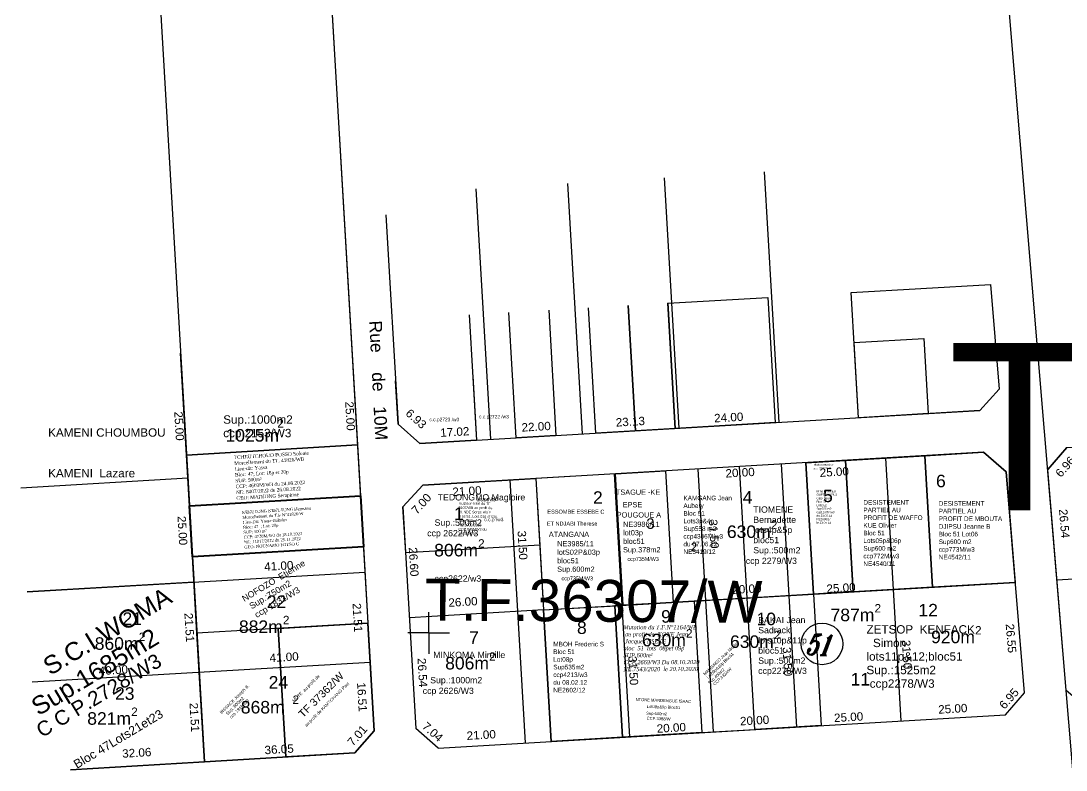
# Model space of a CAD drawing. Header units: millimetres. Extents: x 590121 to 927379, y 438565 to 1441738.
# Drawn here: x 924502.4 to 924752.5, y 1441067.2 to 1441246.4 of the extents above; entities that cross this region are included whole.
import ezdxf

# ---------------------------------------------------------------- set-up
doc = ezdxf.new("R2010")
doc.units = ezdxf.units.MM
doc.header["$LTSCALE"] = 10
doc.layers.add('end maj 26 02 2021', color=30, linetype='Continuous')
doc.layers.add('MAJ SEP 2021', color=6, linetype='Continuous')
doc.styles.add('FONT2', font='romant.shx', dxfattribs={"width": 0.7, "oblique": 18, "height": 3})
doc.styles.get("Standard").update_dxf_attribs({"font": 'arial.ttf'})
doc.styles.add('Times 1.0', font='times.ttf', dxfattribs={"width": 0.99, "height": 1})

msp = doc.modelspace()

# ---------------------------------------------------------------- linework, layer by layer
at = {"flags": 128}
msp.add_lwpolyline([(924582.96, 1441144.96), (924583.67, 1441132.79), (924542.74, 1441130.39), (924542.03, 1441142.56)], close=True, dxfattribs=at)
at = {"color": 6, "lineweight": 40, "flags": 128}
msp.add_lwpolyline([(924583.67, 1441132.77), (924584.38, 1441120.6), (924543.45, 1441118.2), (924542.74, 1441130.37)], close=True, dxfattribs=at)
at = {"layer": 'end maj 26 02 2021', "color": 3, "linetype": 'ByBlock'}
for p, q in [((924777.07, 1440793.31), (924730.31, 1441351.99)), ((924573.99, 1441298.24), (924584.38, 1441120.6)), ((924589.76, 1441199.98), (924592.69, 1441149.93)), ((924581.53, 1441169.31), (924582.96, 1441144.96)), ((924597.87, 1441145.34), (924731.9, 1441153.18)), ((924592.69, 1441149.93), (924597.87, 1441145.34)), ((924582.96, 1441144.96), (924584.38, 1441120.6)), ((924732.74, 1441143.21), (924598.55, 1441135.36)), ((924738.14, 1441138.54), (924732.74, 1441143.21)), ((924742.57, 1441085.65), (924738.14, 1441138.54)), ((924598.55, 1441135.36), (924593.84, 1441130.17)), ((924593.84, 1441130.17), (924596.95, 1441077.13)), ((924584.38, 1441120.6), (924543.45, 1441118.2)), ((924543.45, 1441118.2), (924546.32, 1441069.17)), ((924737.99, 1441080.41), (924742.57, 1441085.65)), ((924602.23, 1441072.47), (924737.99, 1441080.41)), ((924602.23, 1441072.47), (924596.95, 1441077.13)), ((924546.32, 1441069.17), (924514.32, 1441067.26))]:
    msp.add_line(p, q, dxfattribs=at)
at = {"layer": 'end maj 26 02 2021', "color": 7, "linetype": 'ByBlock', "lineweight": 25}
for p, q in [((924573.99, 1441298.24), (924586.96, 1441076.57)), ((924574.69, 1441286.22), (924586.96, 1441076.57)), ((924533.86, 1441282.16), (924546.32, 1441069.17)), ((924659.91, 1441148.97), (924656.41, 1441208.86)), ((924683.87, 1441150.37), (924680.37, 1441210.27)), ((924614.86, 1441146.33), (924611.35, 1441206.23)), ((924636.82, 1441147.62), (924633.32, 1441207.51)), ((924713.03, 1441078.95), (924709.35, 1441141.84)), ((924668.11, 1441076.32), (924664.43, 1441139.21)), ((924688.08, 1441077.49), (924684.4, 1441140.38)), ((924752.55, 1441086.23), (924748.13, 1441139.13)), ((924502.42, 1441134.74), (924542.35, 1441137.08)), ((924623.19, 1441073.69), (924619.51, 1441136.59)), ((924648.14, 1441075.15), (924644.46, 1441138.05)), ((924503.88, 1441109.79), (924584.74, 1441114.52)), ((924627.48, 1441105.5), (924740.35, 1441112.1)), ((924600, 1441100), (924600, 1441105)), ((924600, 1441100), (924595, 1441100)), ((924600, 1441100), (924600, 1441095)), ((924600, 1441100), (924605, 1441100)), ((924505.14, 1441088.31), (924586, 1441093.04)), ((924514.32, 1441067.26), (924582.31, 1441071.32))]:
    msp.add_line(p, q, dxfattribs=at)
at = {"layer": 'end maj 26 02 2021', "linetype": 'ByBlock'}
for p, q in [((924657.21, 1441178.96), (924658.96, 1441148.92)), ((924609.69, 1441176.08), (924611.44, 1441146.13)), ((924620.95, 1441146.69), (924619.19, 1441176.64)), ((924628.7, 1441177.19), (924630.45, 1441147.25)), ((924639.95, 1441147.8), (924638.2, 1441177.75)), ((924649.46, 1441148.36), (924647.71, 1441178.3)), ((924647.71, 1441178.3), (924649.46, 1441148.36)), ((924542.03, 1441142.56), (924540.6, 1441166.92)), ((924610.55, 1441161.41), (924611.44, 1441146.13)), ((924592.69, 1441149.93), (924592.08, 1441160.32)), ((924597.87, 1441145.34), (924592.69, 1441149.93)), ((924649.46, 1441148.36), (924639.95, 1441147.8)), ((924658.96, 1441148.92), (924649.46, 1441148.36)), ((924611.44, 1441146.13), (924597.87, 1441145.34)), ((924611.44, 1441146.13), (924620.95, 1441146.69)), ((924630.45, 1441147.25), (924620.95, 1441146.69)), ((924582.96, 1441144.96), (924542.03, 1441142.56)), ((924752.7, 1441144.38), (924748.13, 1441139.13)), ((924543.45, 1441118.2), (924542.03, 1441142.56)), ((924699.69, 1441141.28), (924701.53, 1441109.83)), ((924676.18, 1441108.35), (924674.34, 1441139.79)), ((924690.19, 1441140.72), (924692.03, 1441109.28)), ((924626.57, 1441121.03), (924627.48, 1441105.5)), ((924584.38, 1441120.6), (924543.45, 1441118.2)), ((924584.38, 1441120.6), (924585.45, 1441102.35)), ((924543.81, 1441112.12), (924503.88, 1441109.79)), ((924543.81, 1441112.12), (924546.32, 1441069.17)), ((924740.35, 1441112.1), (924701.53, 1441109.83)), ((924692.03, 1441109.28), (924676.18, 1441108.35)), ((924678.02, 1441076.9), (924676.18, 1441108.35)), ((924701.53, 1441109.83), (924692.03, 1441109.28)), ((924692.03, 1441109.28), (924693.87, 1441077.83)), ((924627.48, 1441105.5), (924595.39, 1441103.62)), ((924627.48, 1441105.5), (924629.32, 1441074.05)), ((924585.45, 1441102.35), (924544.52, 1441099.95)), ((924585.45, 1441102.35), (924586.96, 1441076.57)), ((924586.96, 1441076.57), (924582.31, 1441071.32)), ((924693.87, 1441077.83), (924678.02, 1441076.9)), ((924546.32, 1441069.17), (924514.32, 1441067.26))]:
    msp.add_line(p, q, dxfattribs=at)
at = {"layer": 'end maj 26 02 2021', "color": 7, "linetype": 'ByBlock', "ltscale": 14}
for p, q in [((924752.7, 1441144.38), (924748.13, 1441139.13)), ((924750.34, 1441112.69), (924970.02, 1441125.54))]:
    msp.add_line(p, q, dxfattribs=at)
at = {"layer": 'end maj 26 02 2021', "color": 2, "linetype": 'ByBlock'}
for p, q in [((924543.45, 1441118.2), (924584.38, 1441120.6)), ((924544.52, 1441099.95), (924543.45, 1441118.2)), ((924546.32, 1441069.17), (924544.52, 1441099.95)), ((924582.31, 1441071.32), (924546.32, 1441069.17))]:
    msp.add_line(p, q, dxfattribs=at)
at = {"layer": 'end maj 26 02 2021', "linetype": 'ByBlock', "ltscale": 0.0014}
for p, q in [((924676.18, 1441108.35), (924663.5, 1441107.61)), ((924663.5, 1441107.61), (924644.49, 1441106.49)), ((924644.49, 1441106.49), (924646.32, 1441075.05)), ((924663.5, 1441107.61), (924665.34, 1441076.16)), ((924563.98, 1441101.09), (924565.79, 1441070.33)), ((924646.32, 1441075.05), (924665.34, 1441076.16)), ((924665.34, 1441076.16), (924678.02, 1441076.9))]:
    msp.add_line(p, q, dxfattribs=at)
at = {"layer": 'end maj 26 02 2021', "linetype": 'ByBlock', "flags": 128}
msp.add_lwpolyline([(924734.39, 1441183.38), (924736.48, 1441158.34), (924731.9, 1441153.18), (924702.84, 1441151.48), (924701.09, 1441181.43)], close=True, dxfattribs=at)
at = {"layer": 'end maj 26 02 2021', "linetype": 'ByBlock', "ltscale": 0.0014, "flags": 128}
for points in [[(924681.17, 1441180.26), (924682.92, 1441150.31), (924658.96, 1441148.92), (924657.21, 1441178.86)], [(924718.71, 1441142.39), (924720.55, 1441110.94), (924701.53, 1441109.83), (924699.69, 1441141.28)], [(924732.74, 1441143.21), (924738.14, 1441138.54), (924740.35, 1441112.1), (924720.55, 1441110.94), (924718.71, 1441142.39)], [(924656.64, 1441138.76), (924658.48, 1441107.31), (924646.5, 1441106.61), (924644.66, 1441138.06)]]:
    msp.add_lwpolyline(points, close=True, dxfattribs=at)
at = {"layer": 'end maj 26 02 2021', "color": 3, "linetype": 'ByBlock', "lineweight": -3, "ltscale": 0.0014, "flags": 128}
for points in [[(924817.33, 1441148.16), (924819.23, 1441116.72), (924839.19, 1441117.89), (924841.03, 1441086.44), (924757.94, 1441081.58), (924752.55, 1441086.23), (924748.13, 1441139.13), (924752.7, 1441144.38)], [(924663.5, 1441107.61), (924665.34, 1441076.16), (924646.33, 1441075.05), (924644.49, 1441106.49)]]:
    msp.add_lwpolyline(points, close=True, dxfattribs=at)
at = {"layer": 'end maj 26 02 2021', "color": 150, "linetype": 'ByBlock', "lineweight": -3, "ltscale": 0.0014, "flags": 128}
msp.add_lwpolyline([(924699.69, 1441141.28), (924701.53, 1441109.91), (924692.03, 1441109.28), (924690.19, 1441140.72)], close=True, dxfattribs=at)
at = {"layer": 'end maj 26 02 2021', "color": 3, "flags": 128}
msp.add_lwpolyline([(924625.64, 1441136.94), (924626.57, 1441121.03), (924594.49, 1441119.15), (924593.84, 1441130.17), (924598.55, 1441135.36)], close=True, dxfattribs=at)
at = {"layer": 'end maj 26 02 2021', "linetype": 'ByBlock', "flags": 128}
msp.add_lwpolyline([(924625.64, 1441136.94), (924626.57, 1441121.03), (924594.49, 1441119.15)], dxfattribs=at)
at = {"layer": 'end maj 26 02 2021', "linetype": 'ByBlock', "ltscale": 0.0014, "flags": 128}
for points in [[(924644.66, 1441138.05), (924625.64, 1441136.94), (924627.48, 1441105.5), (924646.3, 1441106.6), (924644.66, 1441138.05)], [(924644.49, 1441106.49), (924646.33, 1441075.05), (924629.32, 1441074.05), (924627.48, 1441105.5), (924644.49, 1441106.49)]]:
    msp.add_lwpolyline(points, dxfattribs=at)
at = {"layer": 'end maj 26 02 2021', "color": 3, "linetype": 'ByBlock', "flags": 128}
msp.add_lwpolyline([(924585.45, 1441102.35), (924544.52, 1441099.95), (924546.32, 1441069.17), (924582.31, 1441071.32), (924586.96, 1441076.57), (924585.45, 1441102.35)], dxfattribs=at)
at = {"layer": 'end maj 26 02 2021', "color": 3, "linetype": 'ByBlock', "lineweight": -3, "ltscale": 0.0014, "flags": 128}
msp.add_lwpolyline([(924563.98, 1441101.09), (924585.45, 1441102.35), (924586.96, 1441076.57), (924582.31, 1441071.32), (924565.79, 1441070.33), (924563.98, 1441101.09)], dxfattribs=at)
at = {"layer": 'end maj 26 02 2021', "color": 7, "linetype": 'ByBlock', "lineweight": 25}
msp.add_circle((924694.11, 1441097.38), 4.98, dxfattribs=at)
at = {"layer": 'MAJ SEP 2021', "color": 6, "linetype": 'ByBlock', "lineweight": -3, "ltscale": 0.0014, "flags": 128}
msp.add_lwpolyline([(924718.43, 1441170.42), (924719.48, 1441152.45), (924702.84, 1441151.48), (924701.79, 1441169.45)], close=True, dxfattribs=at)

# ---------------------------------------------------------------- texts
at = {"insert": (924553.35, 1441142.39), "char_height": 0.8365, "width": 28.9269, "attachment_point": 1, "rotation": 3.5089}
msp.add_mtext('{\\fTimes New Roman|b0|i0|c0|p18;TCHEUTCHOUO FOSSO Solenie\\P\\C1;Morcellement du TF. 41826/WB\\P\\C256;Lieu-dit: Yassa\\PBloc: 47; Lot: 18p et 20p\\C1;\\P\\C256;SUP: 500m²\\PCCP: 4603M/W3 du 24.08.2022\\PNE: 8407/2022 du 26.08.2022\\PGEO: MADJONG Seraphine}', dxfattribs=at)
at = {"layer": 'end maj 26 02 2021', "color": 7, "linetype": 'ByBlock', "lineweight": 25}
for s, height, rotation, p in [('Rue    de   10M', 3, 272.9126, (924585.76, 1441174.64)), ('MAMBINGO Jean Nicolas', 0.7, 43.4674, (924666.08, 1441089.82)), ('Lot09p&10p Bloc51', 0.7, 43.4674, (924666.86, 1441088.99)), ('Sup.400m2', 0.7, 43.4674, (924667.22, 1441087.68)), ('CCP.3324/W', 0.7, 43.4674, (924668.42, 1441087.35)), ('NTONE MANDENGUE ISAAC', 0.7, 357.753, (924649.49, 1441083.74)), ('Sup.600m2', 0.7, 357.753, (924652.01, 1441080.45)), ('Lot08p&9p Bloc51', 0.7, 357.753, (924652.17, 1441082.08)), ('CCP.3388/W', 0.7, 357.753, (924652.14, 1441079.26))]:
    msp.add_text(s, height=height, rotation=rotation, dxfattribs=at).set_placement(p)
at = {"layer": 'end maj 26 02 2021', "color": 1, "linetype": 'ByBlock'}
msp.add_text('T.F. 34494/W', height=40, dxfattribs=at).set_placement((924724.29, 1441129.36))
at = {"layer": 'end maj 26 02 2021', "linetype": 'ByBlock'}
for s, height, p in [(' Sup.:1000m2', 2, (924550.05, 1441150.05)), ('c.c.p2723 /w3', 0.8281, (924600.16, 1441150.64)), ('c.c.p2722 /w3', 0.8281, (924612.03, 1441151.32)), ('KAMENI CHOUMBOU', 2, (924508.94, 1441146.94)), (' ccp 2153/W3', 2, (924550.05, 1441146.81)), ('KAMENI  Lazare', 2, (924508.94, 1441137.22)), ('ccp  2277/W3', 0.5, (924691.96, 1441139.1)), ('désistement de', 0.5, (924692.14, 1441140.04)), ('TSAGUE -KE ', 1.2548, (924644.78, 1441133.04)), ('TEDONGMO Magloire', 1.5, (924602.14, 1441131.69)), ('c.c.p /w3', 0.828, (924611.47, 1441131.49)), ('c.c.p /w3', 0.828, (924612.03, 1441131.67)), (' EPSE', 1.255, (924645.92, 1441130.04)), ('ESSOMBE ESSEBE C', 0.9554, (924628.38, 1441128.52)), (' POUGOUE A', 1.255, (924644.49, 1441127.61)), ('TIOMENE', 1.5, (924677.65, 1441128.76)), ('Sup.:500m2', 1.5, (924601.4, 1441125.65)), ('c.c.p /w3', 0.828, (924613.31, 1441126.72)), ('ET NDJABI Therese', 0.9554, (924628.27, 1441125.67)), ('NE3986/11', 1.255, (924646.49, 1441125.37)), ('Bernadette', 1.5, (924677.65, 1441126.33)), ('ccp 2622/W3', 1.5, (924599.63, 1441123.11)), ('ATANGANA', 1.255, (924628.73, 1441122.96)), ('lot03p', 1.255, (924646.49, 1441123.34)), ('lots4p&5p', 1.5, (924677.65, 1441123.9)), ('NE3985/11', 1.255, (924630.73, 1441120.71)), ('bloc51', 1.255, (924646.49, 1441121.3)), ('bloc51', 1.5, (924677.65, 1441121.47)), ('lotS02P&03p', 1.2548, (924630.73, 1441118.68)), ('Sup.378m2', 1.255, (924646.49, 1441119.27)), ('Sup.:500m2', 1.5, (924677.65, 1441119.04)), ('Sup.600m2', 1.255, (924630.73, 1441114.62)), ('bloc51', 1.255, (924630.73, 1441116.65)), ('ccp735M/W3', 0.923, (924647.54, 1441117.23)), ('ccp 2279/W3', 1.5, (924675.87, 1441116.5)), ('ccp735M/W3', 0.923, (924631.77, 1441112.58)), ('BAKAI Jean', 1.5, (924678.83, 1441102.34)), ('Sadrack', 1.5, (924678.83, 1441099.91)), ('ZETSOP  KENFACK', 2, (924704.74, 1441099.85)), ('lots10p&11p', 1.5, (924678.83, 1441097.48)), ('  Simon', 2, (924704.74, 1441096.61)), ('bloc51', 1.5, (924678.83, 1441095.05)), ('MINKOMA Mireille', 1.5, (924601.08, 1441093.99)), ('Sup.:500m2', 1.5, (924678.83, 1441092.62)), ('lots11p&12;bloc51', 2, (924704.74, 1441093.37)), ('ccp2278/W3', 1.5, (924678.83, 1441090.19)), ('Sup.:1525m2', 2, (924704.74, 1441090.13)), ('Sup.:1000m2', 1.5, (924600.34, 1441087.95)), (' ccp2278/W3', 2, (924704.74, 1441086.89)), ('ccp 2626/W3', 1.5, (924598.56, 1441085.41))]:
    msp.add_text(s, height=height, dxfattribs=at).set_placement(p)
at = {"layer": 'end maj 26 02 2021', "color": 7, "linetype": 'ByBlock', "lineweight": 25}
for s, height, p in [('2', 2, (924563.77, 1441149.12)), ('1025m', 3, (924551.38, 1441145.77)), ('6', 3, (924721.38, 1441134.84)), ('2', 3, (924639.3, 1441130.88)), ('4', 3, (924675.12, 1441130.94)), ('5', 3, (924694.36, 1441131.3)), ('1', 3, (924606.04, 1441127.04)), ('3', 2.51, (924652.07, 1441124.9)), ('2', 2, (924681.86, 1441124.82)), ('630m', 3, (924671.34, 1441122.71)), ('806m', 3, (924601.3, 1441118.31)), ('2', 2, (924611.82, 1441120.41)), ('2', 2, (924662.7, 1441119.56)), ('22', 3, (924561.24, 1441105.95)), ('787m', 3, (924696.15, 1441102.8)), ('2', 2, (924706.67, 1441104.9)), ('12', 3, (924717.17, 1441103.95)), ('21', 3, (924526.73, 1441101.92)), ('2', 2, (924565.11, 1441102.09)), ('9', 3, (924655.6, 1441102.45)), ('10', 3, (924678.43, 1441101.85)), ('882m', 3, (924554.59, 1441099.99)), ('8', 3, (924635.47, 1441099.75)), ('2', 2, (924661.57, 1441098.89)), ('2', 2, (924730.73, 1441099.64)), ('860m', 3, (924520.08, 1441095.96)), ('2', 2, (924530.61, 1441098.06)), ('7', 3, (924609.64, 1441097.35)), ('630m', 3, (924651.04, 1441096.79)), ('630m', 3, (924672.09, 1441096.41)), ('2', 2, (924682.62, 1441098.52)), ('920m', 3, (924720.2, 1441097.54)), ('806m', 3, (924603.93, 1441091.26)), ('2', 2, (924614.45, 1441093.36)), ('24', 3, (924561.69, 1441086.69)), ('11', 3, (924700.93, 1441087.42)), ('23', 3, (924524.94, 1441084)), ('868m', 3, (924555.04, 1441080.73)), ('2', 2, (924567.42, 1441083.02)), ('821m', 3, (924518.29, 1441078.04)), ('2', 2, (924528.81, 1441080.15))]:
    msp.add_text(s, height=height, dxfattribs=at).set_placement(p)
at = {"layer": 'end maj 26 02 2021', "color": 7, "linetype": 'ByBlock'}
msp.add_text('6.96', height=2, rotation=48.9076, dxfattribs=at).set_placement((924751.25, 1441137.05))
at = {"layer": 'end maj 26 02 2021', "linetype": 'ByBlock'}
for s, height, rotation, p in [('NOFOZO  Etienne', 1.5, 31.0512, (924555.88, 1441107.4)), (' Sup.:750m2', 1.5, 31.0512, (924557.13, 1441105.32)), (' ccp 1833/W3', 1.5, 31.0512, (924558.38, 1441103.24)), ('S.C.I WOMA', 4.311, 31.0512, (924509.43, 1441089.7)), (' Sup.1685m2', 4.3113, 31.0512, (924505.16, 1441079.19)), ('C C P.2728/W3', 3.4902, 31.0512, (924507.44, 1441074.83)), ('BISSACK Joseph B.', 0.75, 45.021, (924550.43, 1441080.53)), ('   Sup.:600m2 ', 0.75, 45.021, (924551.29, 1441079.67)), ('   ccp 191MW3', 0.75, 45.021, (924552.15, 1441078.82)), ('Bloc 47Lots21et23', 2.1053, 31.0512, (924515.82, 1441067.45))]:
    msp.add_text(s, height=height, rotation=rotation, dxfattribs=at).set_placement(p)
at = {"layer": 'end maj 26 02 2021', "color": 1, "linetype": 'ByBlock'}
for s, height, rotation, p in [('T.F.36307/W', 10, 359.5992, (924599.07, 1441102.98)), ('MUTE  au profit de', 0.75, 45.021, (924567.79, 1441083.35)), ('TF 37362/W', 1.831, 45.021, (924569.92, 1441079.58)), ('au profit de KAMTCHANG Paul', 0.75, 45.021, (924570.74, 1441077.46))]:
    msp.add_text(s, height=height, rotation=rotation, dxfattribs=at).set_placement(p)
at = {"layer": 'end maj 26 02 2021', "color": 7, "linetype": 'ByBlock', "style": 'FONT2', "oblique": 18, "width": 0.7}
msp.add_text('51', height=5, rotation=357, dxfattribs=at).set_placement((924689.94, 1441094.87))
at = {"layer": 'end maj 26 02 2021', "color": 7, "linetype": 'ByBlock', "lineweight": 25, "char_height": 2, "attachment_point": 5}
for s, insert, rotation in [('\\A1;25.00', (924581.18, 1441151.87), 273.3489), ('\\A1;6.93', (924596.97, 1441151.21), 318.453), ('\\A1;25.00', (924540.29, 1441149.48), 273.3489), ('\\A1;23.13', (924648.24, 1441150.53), 3.3488), ('\\A1;24.00', (924671.78, 1441151.54), 3.3488), ('\\A1;17.02', (924606.23, 1441148.07), 3.3488), ('\\A1;22.00', (924625.7, 1441149.33), 3.3488), ('\\A1;20.00', (924674.5, 1441138.34), 3.3488), ('\\A1;25.00', (924697.03, 1441138.5), 3.3488), ('\\A1;21.00', (924609.15, 1441133.92), 3.3488), ('\\A1;7.00', (924598.26, 1441130.89), 47.7781), ('\\A1;25.00', (924541.07, 1441124.48), 273.3489), ('\\A1;31.50', (924668.22, 1441123.66), 273.3488), ('\\A1;31.50', (924622.44, 1441120.98), 273.3488), ('\\A1;26.60', (924596.4, 1441117), 273.3489), ('\\A1;41.00', (924564.12, 1441116.03), 3.3488), ('\\A1;20.00', (924676.13, 1441110.51), 3.3488), ('\\A1;25.00', (924698.65, 1441110.75), 3.3488), ('\\A1;26.00', (924608.19, 1441107.42), 3.3488), ('\\A1;21.51', (924582.96, 1441103.64), 273.3489), ('\\A1;21.51', (924542.72, 1441101.29), 273.3489), ('\\A1;26.55', (924739.32, 1441098.7), 274.784), ('\\A1;31.50', (924685.85, 1441093.14), 273.3488), ('\\A1;31.50', (924714.4, 1441094.81), 273.3488), ('\\A1;41.00', (924565.39, 1441094.2), 3.3488), ('\\A1;26.54', (924598.5, 1441090.51), 273.3489), ('\\A1;31.50', (924648.93, 1441090.98), 273.3488), ('\\A1;40.00', (924524.54, 1441091.09), 3.3488), ('\\A1;16.51', (924584.03, 1441084.66), 273.349), ('\\A1;6.95', (924738.84, 1441084.29), 48.857), ('\\A1;21.51', (924543.95, 1441079.81), 273.3489), ('\\A1;25.00', (924700.46, 1441079.85), 3.3488), ('\\A1;25.00', (924725.39, 1441081.86), 3.3488), ('\\A1;7.04', (924600.93, 1441076.32), 318.5704), ('\\A1;20.00', (924658.04, 1441077.29), 3.3488), ('\\A1;20.00', (924677.97, 1441079.06), 3.3488), ('\\A1;7.01', (924582.93, 1441075.45), 48.4653), ('\\A1;21.00', (924612.56, 1441075.59), 3.3488), ('\\A1;36.05', (924564.2, 1441072.16), 3.4166), ('\\A1;32.06', (924530.14, 1441071.32), 3.4166)]:
    msp.add_mtext(s, dxfattribs=dict(at, insert=insert, rotation=rotation))
at = {"layer": 'end maj 26 02 2021', "color": 7, "linetype": 'ByBlock', "ltscale": 0.0014, "width": 23.96, "attachment_point": 1}
for s, insert, char_height in [('Mme KANKEU \\PGUETCHUENG \\PCaryl fleury\\PBloc 51 \\PLots05p\\PSup300 m2\\Pccp1897M/w3\\Pdu 21.05.14\\PNE2636/14\\P{\\C1;le 23.05.14}', (924692.79, 1441134.13), 0.5), ('{\\C1;KAMGANG Jean \\PAubery\\PBloc 51 \\PLots3p&4p\\PSup558 m2\\Pccp4306M/w3\\Pdu 07.06.12\\PNE5419/12}', (924660.94, 1441132.82), 1.1)]:
    msp.add_mtext(s, dxfattribs=dict(at, insert=insert, char_height=char_height))
at = {"layer": 'end maj 26 02 2021', "color": 150, "insert": (924607.15, 1441131.29), "char_height": 0.616, "width": 9.1767, "attachment_point": 1, "rotation": 359.6746}
msp.add_mtext('{\\fArial|b0|i0|c0|p34;\\C1;mutation total du TF 3107/WB au profit de \\C150;M. NDE Serge Alain\\PBloc 51, Lots 01p et 02p\\PSup: 500m²\\PNE 2002/2016\\PCCP 045MW3 du 23/03/2016}', dxfattribs=at)
at = {"layer": 'end maj 26 02 2021', "linetype": 'ByBlock', "ltscale": 0.0014, "char_height": 1.1, "width": 23.96, "attachment_point": 1}
for s, insert in [('{\\C1;DESISTEMENT \\PPARTIEL AU\\PPROFIT DE WAFFO \\PKUE Olivier\\PBloc 51 \\PLots05p&06p\\PSup600 m2\\Pccp772M/w3\\PNE4540/11}', (924703.99, 1441131.78)), ('{\\C1;DESISTEMENT \\PPARTIEL AU\\PPROFIT DE MBOUTA \\PDJIPSU Jeanne B\\PBloc 51 Lot06\\PSup600 m2\\Pccp773M/w3\\PNE4542/11}', (924722.02, 1441131.53)), ('{\\C1;MBOH Frederic S\\PBloc 51 \\PLot08p\\PSup535m2\\Pccp4213/w3\\Pdu 08.02.12\\PNE2602/12}', (924629.8, 1441097.88))]:
    msp.add_mtext(s, dxfattribs=dict(at, insert=insert))
at = {"layer": 'end maj 26 02 2021', "color": 150, "linetype": 'ByBlock', "lineweight": -3, "ltscale": 0.0014, "attachment_point": 1, "style": 'Times 1.0'}
for s, insert, char_height, width, rotation in [('\\A1;{\\C256;KEKUTONG KEKUTONG Hermann         \\P\\C1;Morcellement du T.F N°41826/W\\fTimes New Roman|b1|i0|c0|p18;\\C256;\\P\\fTimes New Roman|b0|i0|c0|p18;Lieu-Dit: Yassa-Bakoko\\P\\A0;Bloc: 47  ; Lot: 20p \\A1;\\fTimes New Roman|b1|i0|c0|p18;\\L\\P\\A0;\\fTimes New Roman|b0|i0|c186|p18;\\lSUP\\fTimes New Roman|b0|i0|c0|p18;: 500\\fTimes New Roman|b0|i0|c186|p18; m²\\PCCP\\fTimes New Roman|b0|i0|c0|p18;:\\fTimes New Roman|b0|i0|c186|p18; \\fTimes New Roman|b0|i0|c0|p18;4728\\fTimes New Roman|b0|i0|c186|p18;M/W\\fTimes New Roman|b0|i0|c0|p18;3\\fTimes New Roman|b0|i0|c186|p18; du \\fTimes New Roman|b0|i0|c0|p18;18\\fTimes New Roman|b0|i0|c186|p18;.\\fTimes New Roman|b0|i0|c0|p18;10\\fTimes New Roman|b0|i0|c186|p18;.20\\fTimes New Roman|b0|i0|c0|p18;22\\fTimes New Roman|b0|i0|c186|p18;\\PNE\\fTimes New Roman|b0|i0|c0|p18;:\\fTimes New Roman|b0|i0|c186|p18; \\fTimes New Roman|b0|i0|c0|p18;11017/2022 du\\fTimes New Roman|b0|i0|c186|p18; \\fTimes New Roman|b0|i0|c0|p18;25\\fTimes New Roman|b0|i0|c186|p18;.\\fTimes New Roman|b0|i0|c0|p18;11\\fTimes New Roman|b0|i0|c186|p18;.202\\fTimes New Roman|b0|i0|c0|p18;2\\P\\C3;GEO: NOUNAMO FOTSO G }', (924555.31, 1441129.16), 0.71279, 28.656, 3.7028), ('{\\fTimes New Roman|b0|i1|c0|p18;\\C1;Mutation du T.F.N°1164/WB \\P au profit de\\C7;  KONE Jean\\P Jacques NSEKE\\Pbloc  51  lots  08pet 09p\\PSUP.600m²\\PCCP.2669/W3 Du 08.10.2020\\PNE.7543/2020  le 20.10.2020 }', (924646.58, 1441101.84), 1, 60.595, 0.1026)]:
    msp.add_mtext(s, dxfattribs=dict(at, insert=insert, char_height=char_height, width=width, rotation=rotation))
at = {"layer": 'end maj 26 02 2021', "color": 7, "linetype": 'ByBlock', "insert": (924752.07, 1441126.15), "char_height": 2, "attachment_point": 5, "rotation": 274.784}
msp.add_mtext('\\A1;26.54', dxfattribs=at)
at = {"layer": 'end maj 26 02 2021', "linetype": 'ByBlock', "insert": (924601.38, 1441113.76), "char_height": 1.5, "width": 19.87, "attachment_point": 1}
msp.add_mtext('ccp2622/w3', dxfattribs=at)

doc.saveas('drawing.dxf')
